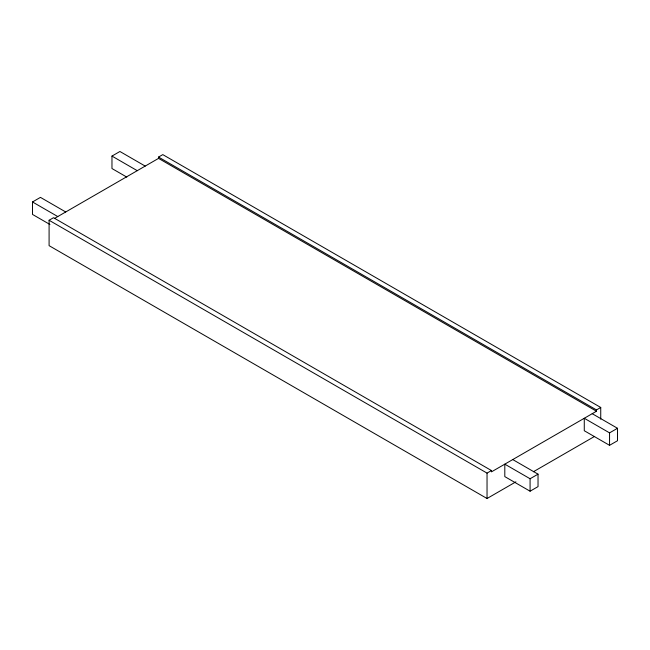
<?xml version="1.0" encoding="UTF-8"?>
<svg xmlns="http://www.w3.org/2000/svg" width="650" height="650" viewBox="0 0 650 650"><rect width="100%" height="100%" fill="white"/><g stroke="black" fill="none" stroke-linecap="round" stroke-linejoin="round"><path stroke-width="0.97" d="M49.936 224.486L32.5 214.419L32.5 201.963L40.446 197.373L65.723 211.973M126.791 177.093L111.971 168.537L111.971 156.081L119.917 151.491L145.194 166.091M515.897 481.845L487.037 498.509L49.091 245.659L49.091 220.261L53.519 217.709L491.465 470.551L491.465 471.859L596.481 411.231L596.481 409.923L158.535 157.072L158.535 158.389L54.373 218.522M158.535 157.072L162.793 154.619L600.738 407.461L600.738 419.185M49.091 220.261L487.037 473.111L491.465 470.551M596.481 409.923L600.738 407.461M533.39 471.746L594.612 436.394M530.083 478.749L538.029 474.167L538.029 486.622L530.083 491.205L504.806 476.613L504.806 464.157L530.083 478.749L530.083 491.205M609.554 432.868L617.5 428.285L617.5 440.733L609.554 445.323L584.277 430.731L584.277 418.275L609.554 432.868L609.554 445.323M158.535 158.389L596.481 411.231M592.223 413.692L617.5 428.285M111.971 156.081L137.248 170.674M512.753 459.574L538.029 474.167M32.5 201.963L57.777 216.556M487.037 473.111L487.037 498.509"/></g></svg>
